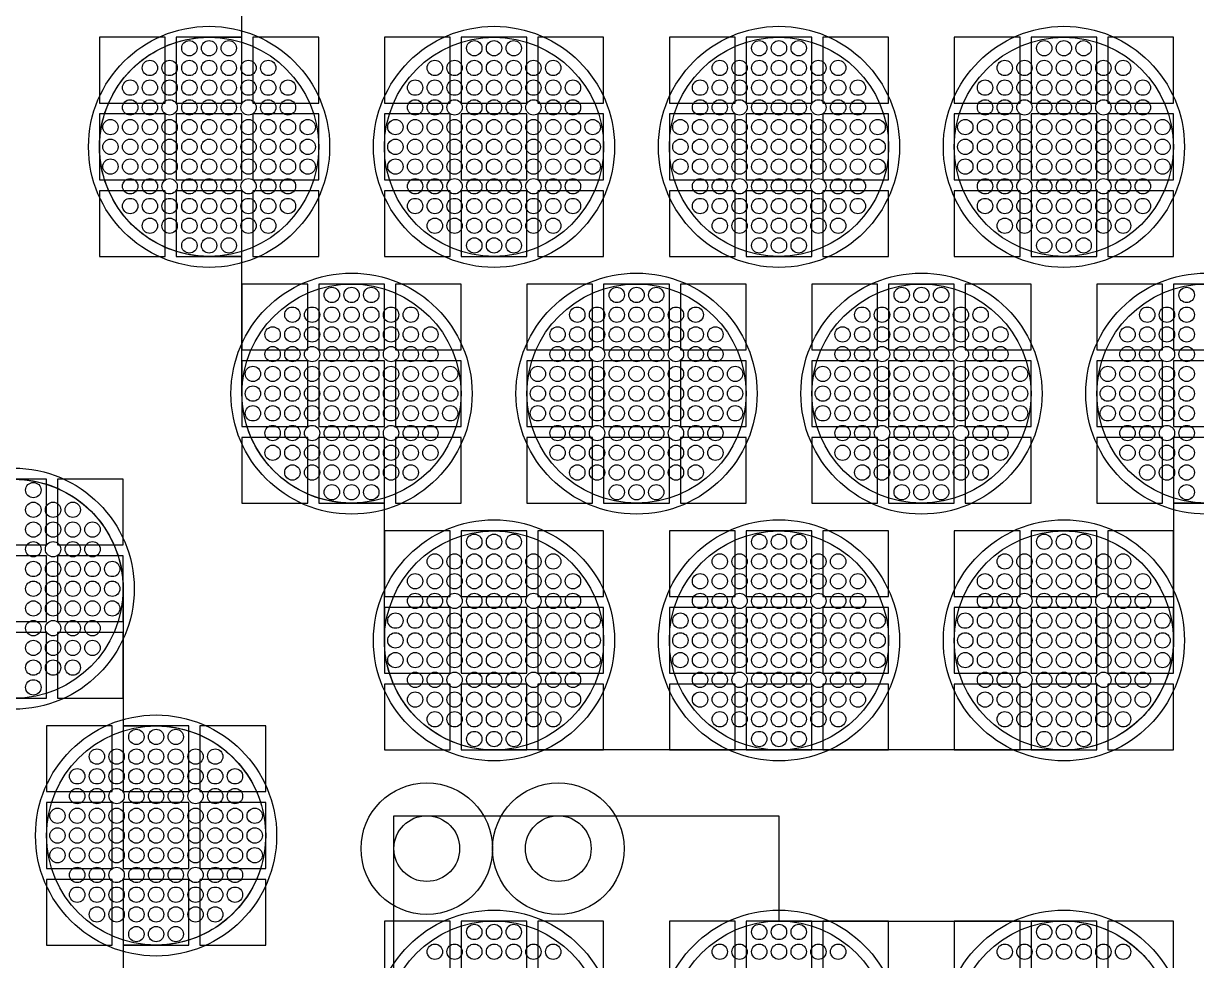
# Model space of a CAD drawing. Extents: x -49 to 54, y -38 to 38.
# Drawn here: x -38.82 to -33.47, y 1 to 5.28 of the extents above; entities that cross this region are included whole.
import ezdxf

# ---------------------------------------------------------------- set-up
doc = ezdxf.new("R2010")
doc.units = 0
for name, color, linetype in [('ADHESIVE_VIA_OPENINGS', 30, 'CONTINUOUS'), ('BACK_LAYER', 5, 'CONTINUOUS'), ('COND_LAYER_LOWER_ELECTRODE', 6, 'CONTINUOUS'), ('CONDUCTIVE_LAYER_BACK_LAYER', 2, 'CONTINUOUS'), ('EMITTER', 3, 'CONTINUOUS'), ('LOWER_ELECTRODE', 1, 'CONTINUOUS'), ('SUBSTRATE_VIA', 4, 'CONTINUOUS')]:
    doc.layers.add(name, color=color, linetype=linetype)

msp = doc.modelspace()

# ---------------------------------------------------------------- linework, layer by layer
at = {"layer": 'ADHESIVE_VIA_OPENINGS'}
for centre in [(-36.979, 1.5111), (-36.379, 1.5111)]:
    msp.add_circle(centre, 0.3, dxfattribs=at)
at = {"layer": 'BACK_LAYER'}
for points in [[(-38.4721, 4.9128), (-38.1721, 4.9128), (-38.1721, 5.2128), (-38.4721, 5.2128)], [(-38.1221, 4.9128), (-37.8221, 4.9128), (-37.8221, 5.2128), (-38.1221, 5.2128)], [(-37.7721, 4.9128), (-37.4721, 4.9128), (-37.4721, 5.2128), (-37.7721, 5.2128)], [(-37.1721, 4.9128), (-36.8721, 4.9128), (-36.8721, 5.2128), (-37.1721, 5.2128)], [(-36.8221, 4.9128), (-36.5221, 4.9128), (-36.5221, 5.2128), (-36.8221, 5.2128)], [(-36.4721, 4.9128), (-36.1721, 4.9128), (-36.1721, 5.2128), (-36.4721, 5.2128)], [(-35.8721, 4.9128), (-35.5721, 4.9128), (-35.5721, 5.2128), (-35.8721, 5.2128)], [(-35.5221, 4.9128), (-35.2221, 4.9128), (-35.2221, 5.2128), (-35.5221, 5.2128)], [(-35.1721, 4.9128), (-34.8721, 4.9128), (-34.8721, 5.2128), (-35.1721, 5.2128)], [(-34.5721, 4.9128), (-34.2721, 4.9128), (-34.2721, 5.2128), (-34.5721, 5.2128)], [(-34.2221, 4.9128), (-33.9221, 4.9128), (-33.9221, 5.2128), (-34.2221, 5.2128)], [(-33.8721, 4.9128), (-33.5721, 4.9128), (-33.5721, 5.2128), (-33.8721, 5.2128)], [(-38.4721, 4.5628), (-38.1721, 4.5628), (-38.1721, 4.8628), (-38.4721, 4.8628)], [(-38.1221, 4.5628), (-37.8221, 4.5628), (-37.8221, 4.8628), (-38.1221, 4.8628)], [(-37.7721, 4.5628), (-37.4721, 4.5628), (-37.4721, 4.8628), (-37.7721, 4.8628)], [(-37.1721, 4.5628), (-36.8721, 4.5628), (-36.8721, 4.8628), (-37.1721, 4.8628)], [(-36.8221, 4.5628), (-36.5221, 4.5628), (-36.5221, 4.8628), (-36.8221, 4.8628)], [(-36.4721, 4.5628), (-36.1721, 4.5628), (-36.1721, 4.8628), (-36.4721, 4.8628)], [(-35.8721, 4.5628), (-35.5721, 4.5628), (-35.5721, 4.8628), (-35.8721, 4.8628)], [(-35.5221, 4.5628), (-35.2221, 4.5628), (-35.2221, 4.8628), (-35.5221, 4.8628)], [(-35.1721, 4.5628), (-34.8721, 4.5628), (-34.8721, 4.8628), (-35.1721, 4.8628)], [(-34.5721, 4.5628), (-34.2721, 4.5628), (-34.2721, 4.8628), (-34.5721, 4.8628)], [(-34.2221, 4.5628), (-33.9221, 4.5628), (-33.9221, 4.8628), (-34.2221, 4.8628)], [(-33.8721, 4.5628), (-33.5721, 4.5628), (-33.5721, 4.8628), (-33.8721, 4.8628)], [(-38.4721, 4.2128), (-38.1721, 4.2128), (-38.1721, 4.5128), (-38.4721, 4.5128)], [(-38.1221, 4.2128), (-37.8221, 4.2128), (-37.8221, 4.5128), (-38.1221, 4.5128)], [(-37.7721, 4.2128), (-37.4721, 4.2128), (-37.4721, 4.5128), (-37.7721, 4.5128)], [(-37.1721, 4.2128), (-36.8721, 4.2128), (-36.8721, 4.5128), (-37.1721, 4.5128)], [(-36.8221, 4.2128), (-36.5221, 4.2128), (-36.5221, 4.5128), (-36.8221, 4.5128)], [(-36.4721, 4.2128), (-36.1721, 4.2128), (-36.1721, 4.5128), (-36.4721, 4.5128)], [(-35.8721, 4.2128), (-35.5721, 4.2128), (-35.5721, 4.5128), (-35.8721, 4.5128)], [(-35.5221, 4.2128), (-35.2221, 4.2128), (-35.2221, 4.5128), (-35.5221, 4.5128)], [(-35.1721, 4.2128), (-34.8721, 4.2128), (-34.8721, 4.5128), (-35.1721, 4.5128)], [(-34.5721, 4.2128), (-34.2721, 4.2128), (-34.2721, 4.5128), (-34.5721, 4.5128)], [(-34.2221, 4.2128), (-33.9221, 4.2128), (-33.9221, 4.5128), (-34.2221, 4.5128)], [(-33.8721, 4.2128), (-33.5721, 4.2128), (-33.5721, 4.5128), (-33.8721, 4.5128)], [(-37.8221, 3.787), (-37.5221, 3.787), (-37.5221, 4.087), (-37.8221, 4.087)], [(-37.4721, 3.787), (-37.1721, 3.787), (-37.1721, 4.087), (-37.4721, 4.087)], [(-37.1221, 3.787), (-36.8221, 3.787), (-36.8221, 4.087), (-37.1221, 4.087)], [(-36.5221, 3.787), (-36.2221, 3.787), (-36.2221, 4.087), (-36.5221, 4.087)], [(-36.1721, 3.787), (-35.8721, 3.787), (-35.8721, 4.087), (-36.1721, 4.087)], [(-35.8221, 3.787), (-35.5221, 3.787), (-35.5221, 4.087), (-35.8221, 4.087)], [(-35.2221, 3.787), (-34.9221, 3.787), (-34.9221, 4.087), (-35.2221, 4.087)], [(-34.8721, 3.787), (-34.5721, 3.787), (-34.5721, 4.087), (-34.8721, 4.087)], [(-34.5221, 3.787), (-34.2221, 3.787), (-34.2221, 4.087), (-34.5221, 4.087)], [(-33.9221, 3.787), (-33.6221, 3.787), (-33.6221, 4.087), (-33.9221, 4.087)], [(-33.5721, 3.787), (-33.2721, 3.787), (-33.2721, 4.087), (-33.5721, 4.087)], [(-37.8221, 3.437), (-37.5221, 3.437), (-37.5221, 3.737), (-37.8221, 3.737)], [(-37.4721, 3.437), (-37.1721, 3.437), (-37.1721, 3.737), (-37.4721, 3.737)], [(-37.1221, 3.437), (-36.8221, 3.437), (-36.8221, 3.737), (-37.1221, 3.737)], [(-36.5221, 3.437), (-36.2221, 3.437), (-36.2221, 3.737), (-36.5221, 3.737)], [(-36.1721, 3.437), (-35.8721, 3.437), (-35.8721, 3.737), (-36.1721, 3.737)], [(-35.8221, 3.437), (-35.5221, 3.437), (-35.5221, 3.737), (-35.8221, 3.737)], [(-35.2221, 3.437), (-34.9221, 3.437), (-34.9221, 3.737), (-35.2221, 3.737)], [(-34.8721, 3.437), (-34.5721, 3.437), (-34.5721, 3.737), (-34.8721, 3.737)], [(-34.5221, 3.437), (-34.2221, 3.437), (-34.2221, 3.737), (-34.5221, 3.737)], [(-33.9221, 3.437), (-33.6221, 3.437), (-33.6221, 3.737), (-33.9221, 3.737)], [(-33.5721, 3.437), (-33.2721, 3.437), (-33.2721, 3.737), (-33.5721, 3.737)], [(-37.8221, 3.087), (-37.5221, 3.087), (-37.5221, 3.387), (-37.8221, 3.387)], [(-37.4721, 3.087), (-37.1721, 3.087), (-37.1721, 3.387), (-37.4721, 3.387)], [(-37.1221, 3.087), (-36.8221, 3.087), (-36.8221, 3.387), (-37.1221, 3.387)], [(-36.5221, 3.087), (-36.2221, 3.087), (-36.2221, 3.387), (-36.5221, 3.387)], [(-36.1721, 3.087), (-35.8721, 3.087), (-35.8721, 3.387), (-36.1721, 3.387)], [(-35.8221, 3.087), (-35.5221, 3.087), (-35.5221, 3.387), (-35.8221, 3.387)], [(-35.2221, 3.087), (-34.9221, 3.087), (-34.9221, 3.387), (-35.2221, 3.387)], [(-34.8721, 3.087), (-34.5721, 3.087), (-34.5721, 3.387), (-34.8721, 3.387)], [(-34.5221, 3.087), (-34.2221, 3.087), (-34.2221, 3.387), (-34.5221, 3.387)], [(-33.9221, 3.087), (-33.6221, 3.087), (-33.6221, 3.387), (-33.9221, 3.387)], [(-33.5721, 3.087), (-33.2721, 3.087), (-33.2721, 3.387), (-33.5721, 3.387)], [(-39.0139, 2.8968), (-38.7139, 2.8968), (-38.7139, 3.1968), (-39.0139, 3.1968)], [(-38.6639, 2.8968), (-38.3639, 2.8968), (-38.3639, 3.1968), (-38.6639, 3.1968)], [(-37.1721, 2.6611), (-36.8721, 2.6611), (-36.8721, 2.9611), (-37.1721, 2.9611)], [(-36.8221, 2.6611), (-36.5221, 2.6611), (-36.5221, 2.9611), (-36.8221, 2.9611)], [(-36.4721, 2.6611), (-36.1721, 2.6611), (-36.1721, 2.9611), (-36.4721, 2.9611)], [(-35.8721, 2.6611), (-35.5721, 2.6611), (-35.5721, 2.9611), (-35.8721, 2.9611)], [(-35.5221, 2.6611), (-35.2221, 2.6611), (-35.2221, 2.9611), (-35.5221, 2.9611)], [(-35.1721, 2.6611), (-34.8721, 2.6611), (-34.8721, 2.9611), (-35.1721, 2.9611)], [(-34.5721, 2.6611), (-34.2721, 2.6611), (-34.2721, 2.9611), (-34.5721, 2.9611)], [(-34.2221, 2.6611), (-33.9221, 2.6611), (-33.9221, 2.9611), (-34.2221, 2.9611)], [(-33.8721, 2.6611), (-33.5721, 2.6611), (-33.5721, 2.9611), (-33.8721, 2.9611)], [(-39.0139, 2.5468), (-38.7139, 2.5468), (-38.7139, 2.8468), (-39.0139, 2.8468)], [(-38.6639, 2.5468), (-38.3639, 2.5468), (-38.3639, 2.8468), (-38.6639, 2.8468)], [(-37.1721, 2.3111), (-36.8721, 2.3111), (-36.8721, 2.6111), (-37.1721, 2.6111)], [(-36.8221, 2.3111), (-36.5221, 2.3111), (-36.5221, 2.6111), (-36.8221, 2.6111)], [(-36.4721, 2.3111), (-36.1721, 2.3111), (-36.1721, 2.6111), (-36.4721, 2.6111)], [(-35.8721, 2.3111), (-35.5721, 2.3111), (-35.5721, 2.6111), (-35.8721, 2.6111)], [(-35.5221, 2.3111), (-35.2221, 2.3111), (-35.2221, 2.6111), (-35.5221, 2.6111)], [(-35.1721, 2.3111), (-34.8721, 2.3111), (-34.8721, 2.6111), (-35.1721, 2.6111)], [(-34.5721, 2.3111), (-34.2721, 2.3111), (-34.2721, 2.6111), (-34.5721, 2.6111)], [(-34.2221, 2.3111), (-33.9221, 2.3111), (-33.9221, 2.6111), (-34.2221, 2.6111)], [(-33.8721, 2.3111), (-33.5721, 2.3111), (-33.5721, 2.6111), (-33.8721, 2.6111)], [(-39.0139, 2.1968), (-38.7139, 2.1968), (-38.7139, 2.4968), (-39.0139, 2.4968)], [(-38.6639, 2.1968), (-38.3639, 2.1968), (-38.3639, 2.4968), (-38.6639, 2.4968)], [(-37.1721, 1.9611), (-36.8721, 1.9611), (-36.8721, 2.2611), (-37.1721, 2.2611)], [(-36.8221, 1.9611), (-36.5221, 1.9611), (-36.5221, 2.2611), (-36.8221, 2.2611)], [(-36.4721, 1.9611), (-36.1721, 1.9611), (-36.1721, 2.2611), (-36.4721, 2.2611)], [(-35.8721, 1.9611), (-35.5721, 1.9611), (-35.5721, 2.2611), (-35.8721, 2.2611)], [(-35.5221, 1.9611), (-35.2221, 1.9611), (-35.2221, 2.2611), (-35.5221, 2.2611)], [(-35.1721, 1.9611), (-34.8721, 1.9611), (-34.8721, 2.2611), (-35.1721, 2.2611)], [(-34.5721, 1.9611), (-34.2721, 1.9611), (-34.2721, 2.2611), (-34.5721, 2.2611)], [(-34.2221, 1.9611), (-33.9221, 1.9611), (-33.9221, 2.2611), (-34.2221, 2.2611)], [(-33.8721, 1.9611), (-33.5721, 1.9611), (-33.5721, 2.2611), (-33.8721, 2.2611)], [(-38.7139, 1.7709), (-38.4139, 1.7709), (-38.4139, 2.0709), (-38.7139, 2.0709)], [(-38.3639, 1.7709), (-38.0639, 1.7709), (-38.0639, 2.0709), (-38.3639, 2.0709)], [(-38.0139, 1.7709), (-37.7139, 1.7709), (-37.7139, 2.0709), (-38.0139, 2.0709)], [(-38.7139, 1.4209), (-38.4139, 1.4209), (-38.4139, 1.7209), (-38.7139, 1.7209)], [(-38.3639, 1.4209), (-38.0639, 1.4209), (-38.0639, 1.7209), (-38.3639, 1.7209)], [(-38.0139, 1.4209), (-37.7139, 1.4209), (-37.7139, 1.7209), (-38.0139, 1.7209)], [(-38.7139, 1.0709), (-38.4139, 1.0709), (-38.4139, 1.3709), (-38.7139, 1.3709)], [(-38.3639, 1.0709), (-38.0639, 1.0709), (-38.0639, 1.3709), (-38.3639, 1.3709)], [(-38.0139, 1.0709), (-37.7139, 1.0709), (-37.7139, 1.3709), (-38.0139, 1.3709)], [(-37.1721, 0.8807), (-36.8721, 0.8807), (-36.8721, 1.1807), (-37.1721, 1.1807)], [(-36.8221, 0.8807), (-36.5221, 0.8807), (-36.5221, 1.1807), (-36.8221, 1.1807)], [(-36.4721, 0.8807), (-36.1721, 0.8807), (-36.1721, 1.1807), (-36.4721, 1.1807)], [(-35.8721, 0.8807), (-35.5721, 0.8807), (-35.5721, 1.1807), (-35.8721, 1.1807)], [(-35.5221, 0.8807), (-35.2221, 0.8807), (-35.2221, 1.1807), (-35.5221, 1.1807)], [(-35.1721, 0.8807), (-34.8721, 0.8807), (-34.8721, 1.1807), (-35.1721, 1.1807)], [(-34.5721, 0.8807), (-34.2721, 0.8807), (-34.2721, 1.1807), (-34.5721, 1.1807)], [(-34.2221, 0.8807), (-33.9221, 0.8807), (-33.9221, 1.1807), (-34.2221, 1.1807)], [(-33.8721, 0.8807), (-33.5721, 0.8807), (-33.5721, 1.1807), (-33.8721, 1.1807)]]:
    msp.add_lwpolyline(points, close=True, dxfattribs=at)
at = {"layer": 'COND_LAYER_LOWER_ELECTRODE'}
for centre in [(-37.9721, 4.7128), (-36.6721, 4.7128), (-35.3721, 4.7128), (-34.0721, 4.7128), (-37.3221, 3.587), (-36.0221, 3.587), (-34.7221, 3.587), (-33.4221, 3.587), (-38.8639, 2.6968), (-36.6721, 2.4611), (-35.3721, 2.4611), (-34.0721, 2.4611), (-38.2139, 1.5709), (-36.6721, 0.6807), (-35.3721, 0.6807), (-34.0721, 0.6807)]:
    msp.add_circle(centre, 0.55, dxfattribs=at)
at = {"layer": 'CONDUCTIVE_LAYER_BACK_LAYER'}
for points in [[(-33.4121, 3.0871), (-33.5721, 3.0871), (-33.5721, 2.4611), (-33.5725, 2.4412), (-33.5737, 2.4214), (-33.5756, 2.4016), (-33.5784, 2.3819), (-33.5819, 2.3624), (-33.5862, 2.3429), (-33.5913, 2.3237), (-33.5972, 2.3047), (-33.6038, 2.286), (-33.6111, 2.2675), (-33.6192, 2.2493), (-33.6279, 2.2315), (-33.6374, 2.214), (-33.6476, 2.1969), (-33.6584, 2.1802), (-33.6699, 2.164), (-33.6821, 2.1483), (-33.6948, 2.133), (-33.7081, 2.1183), (-33.7221, 2.1041), (-33.7365, 2.0904), (-33.7515, 2.0774), (-33.767, 2.0649), (-33.783, 2.0531), (-33.7995, 2.042), (-33.8164, 2.0315), (-33.8336, 2.0216), (-33.8513, 2.0125), (-33.8693, 2.0041), (-33.8876, 1.9964), (-33.9063, 1.9894), (-33.9252, 1.9832), (-33.9443, 1.9777), (-33.9636, 1.973), (-33.9831, 1.9691), (-34.0027, 1.966), (-34.0225, 1.9636), (-34.0423, 1.962), (-34.0621, 1.9612), (-36.682, 1.9612), (-36.7019, 1.962), (-36.7217, 1.9636), (-36.7414, 1.966), (-36.7611, 1.9691), (-36.7806, 1.973), (-36.7999, 1.9777), (-36.819, 1.9832), (-36.8379, 1.9894), (-36.8565, 1.9964), (-36.8748, 2.0041), (-36.8929, 2.0125), (-36.9105, 2.0216), (-36.9278, 2.0315), (-36.9447, 2.042), (-36.9611, 2.0531), (-36.9771, 2.0649), (-36.9926, 2.0774), (-37.0076, 2.0904), (-37.0221, 2.1041), (-37.036, 2.1183), (-37.0494, 2.133), (-37.0621, 2.1483), (-37.0742, 2.164), (-37.0857, 2.1802), (-37.0966, 2.1969), (-37.1067, 2.214), (-37.1162, 2.2315), (-37.125, 2.2493), (-37.1331, 2.2675), (-37.1404, 2.286), (-37.147, 2.3047), (-37.1528, 2.3237), (-37.1579, 2.3429), (-37.1622, 2.3624), (-37.1658, 2.3819), (-37.1685, 2.4016), (-37.1705, 2.4214), (-37.1717, 2.4412), (-37.1721, 2.4611), (-37.1721, 3.0871), (-37.332, 3.0871), (-37.3519, 3.0878), (-37.3717, 3.0894), (-37.3914, 3.0918), (-37.4111, 3.0949), (-37.4306, 3.0989), (-37.4499, 3.1036), (-37.469, 3.109), (-37.4879, 3.1152), (-37.5065, 3.1222), (-37.5248, 3.1299), (-37.5429, 3.1383), (-37.5605, 3.1475), (-37.5778, 3.1573), (-37.5947, 3.1678), (-37.6111, 3.179), (-37.6271, 3.1908), (-37.6426, 3.2032), (-37.6576, 3.2163), (-37.6721, 3.2299), (-37.686, 3.2441), (-37.6994, 3.2588), (-37.7121, 3.2741), (-37.7242, 3.2899), (-37.7357, 3.3061), (-37.7466, 3.3227), (-37.7567, 3.3398), (-37.7662, 3.3573), (-37.775, 3.3751), (-37.7831, 3.3933), (-37.7904, 3.4118), (-37.797, 3.4306), (-37.8028, 3.4496), (-37.8079, 3.4688), (-37.8122, 3.4882), (-37.8158, 3.5078), (-37.8185, 3.5274), (-37.8205, 3.5472), (-37.8217, 3.5671), (-37.8221, 3.587), (-37.8221, 4.2129), (-37.982, 4.2129), (-38.0019, 4.2137), (-38.0217, 4.2153), (-38.0414, 4.2176), (-38.0611, 4.2208), (-38.0806, 4.2247), (-38.0999, 4.2294), (-38.119, 4.2349), (-38.1379, 4.2411), (-38.1565, 4.248), (-38.1748, 4.2557), (-38.1929, 4.2642), (-38.2105, 4.2733), (-38.2278, 4.2831), (-38.2447, 4.2936), (-38.2611, 4.3048), (-38.2771, 4.3166), (-38.2926, 4.3291), (-38.3076, 4.3421), (-38.3221, 4.3557), (-38.336, 4.3699), (-38.3494, 4.3847), (-38.3621, 4.3999), (-38.3742, 4.4157), (-38.3857, 4.4319), (-38.3966, 4.4486), (-38.4067, 4.4657), (-38.4162, 4.4831), (-38.425, 4.501), (-38.4331, 4.5192), (-38.4404, 4.5376), (-38.447, 4.5564), (-38.4528, 4.5754), (-38.4579, 4.5946), (-38.4622, 4.614), (-38.4658, 4.6336), (-38.4685, 4.6533), (-38.4705, 4.6731), (-38.4717, 4.6929), (-38.4721, 4.7128), (-38.4717, 4.7327), (-38.4705, 4.7525), (-38.4685, 4.7723), (-38.4658, 4.792), (-38.4622, 4.8116), (-38.4579, 4.831), (-38.4528, 4.8502), (-38.447, 4.8692), (-38.4404, 4.8879), (-38.4331, 4.9064), (-38.425, 4.9246), (-38.4162, 4.9424), (-38.4067, 4.9599), (-38.3966, 4.977), (-38.3857, 4.9937), (-38.3742, 5.0099), (-38.3621, 5.0256), (-38.3494, 5.0409), (-38.336, 5.0556), (-38.3221, 5.0698), (-38.3076, 5.0835), (-38.2926, 5.0965), (-38.2771, 5.109), (-38.2611, 5.1208), (-38.2447, 5.1319), (-38.2278, 5.1424), (-38.2105, 5.1523), (-38.1929, 5.1614), (-38.1748, 5.1698), (-38.1565, 5.1775), (-38.1379, 5.1845), (-38.119, 5.1907), (-38.0999, 5.1962), (-38.0806, 5.2009), (-38.0611, 5.2048), (-38.0414, 5.208), (-38.0217, 5.2103), (-38.0019, 5.2119), (-37.982, 5.2127), (-37.8221, 5.2127), (-37.8221, 5.8386)], [(-38.8341, 3.1959), (-38.8143, 3.1943), (-38.7946, 3.1919), (-38.7749, 3.1888), (-38.7554, 3.1849), (-38.7361, 3.1802), (-38.717, 3.1747), (-38.6981, 3.1685), (-38.6795, 3.1615), (-38.6612, 3.1538), (-38.6432, 3.1454), (-38.6255, 3.1362), (-38.6082, 3.1264), (-38.5913, 3.1159), (-38.5749, 3.1047), (-38.5589, 3.0929), (-38.5434, 3.0805), (-38.5284, 3.0674), (-38.5139, 3.0538), (-38.5, 3.0396), (-38.4867, 3.0249), (-38.4739, 3.0096), (-38.4618, 2.9939), (-38.4503, 2.9776), (-38.4394, 2.961), (-38.4293, 2.9439), (-38.4198, 2.9264), (-38.411, 2.9086), (-38.403, 2.8904), (-38.3956, 2.8719), (-38.389, 2.8532), (-38.3832, 2.8342), (-38.3781, 2.8149), (-38.3738, 2.7955), (-38.3703, 2.776), (-38.3675, 2.7563), (-38.3655, 2.7365), (-38.3643, 2.7166), (-38.3639, 2.6968), (-38.3639, 2.0708), (-38.204, 2.0708), (-38.1841, 2.07), (-38.1643, 2.0685), (-38.1446, 2.0661), (-38.1249, 2.0629), (-38.1054, 2.059), (-38.0861, 2.0543), (-38.067, 2.0489), (-38.0481, 2.0426), (-38.0295, 2.0357), (-38.0112, 2.028), (-37.9932, 2.0195), (-37.9755, 2.0104), (-37.9582, 2.0006), (-37.9413, 1.9901), (-37.9249, 1.9789), (-37.9089, 1.9671), (-37.8934, 1.9547), (-37.8784, 1.9416), (-37.8639, 1.928), (-37.85, 1.9138), (-37.8367, 1.899), (-37.8239, 1.8838), (-37.8118, 1.868), (-37.8003, 1.8518), (-37.7894, 1.8351), (-37.7793, 1.8181), (-37.7698, 1.8006), (-37.761, 1.7827), (-37.753, 1.7646), (-37.7456, 1.7461), (-37.739, 1.7273), (-37.7332, 1.7083), (-37.7281, 1.6891), (-37.7238, 1.6697), (-37.7203, 1.6501), (-37.7175, 1.6304), (-37.7155, 1.6107), (-37.7143, 1.5908), (-37.7139, 1.5709), (-37.7143, 1.5511), (-37.7155, 1.5312), (-37.7175, 1.5114), (-37.7203, 1.4917), (-37.7238, 1.4722), (-37.7281, 1.4528), (-37.7332, 1.4335), (-37.739, 1.4145), (-37.7456, 1.3958), (-37.753, 1.3773), (-37.761, 1.3591), (-37.7698, 1.3413), (-37.7793, 1.3238), (-37.7894, 1.3067), (-37.8003, 1.2901), (-37.8118, 1.2738), (-37.8239, 1.2581), (-37.8367, 1.2428), (-37.85, 1.2281), (-37.8639, 1.2139), (-37.8784, 1.2002), (-37.8934, 1.1872), (-37.9089, 1.1748), (-37.9249, 1.1629), (-37.9413, 1.1518), (-37.9582, 1.1413), (-37.9755, 1.1314), (-37.9932, 1.1223), (-38.0112, 1.1139), (-38.0295, 1.1062), (-38.0481, 1.0992), (-38.067, 1.093), (-38.0861, 1.0875), (-38.1054, 1.0828), (-38.1249, 1.0789), (-38.1446, 1.0758), (-38.1643, 1.0734), (-38.1841, 1.0718), (-38.204, 1.071), (-38.3639, 1.071), (-38.3639, 0.4451)], [(-37.129, 0.8835), (-37.129, 1.6611), (-35.3721, 1.6611), (-35.3721, 1.1806), (-34.0621, 1.1806), (-34.0423, 1.1798), (-34.0225, 1.1783), (-34.0027, 1.1759), (-33.9831, 1.1728), (-33.9636, 1.1688), (-33.9443, 1.1641), (-33.9252, 1.1587), (-33.9063, 1.1524), (-33.8876, 1.1455), (-33.8693, 1.1378), (-33.8513, 1.1294), (-33.8336, 1.1202), (-33.8164, 1.1104), (-33.7995, 1.0999), (-33.783, 1.0887), (-33.767, 1.0769), (-33.7515, 1.0645), (-33.7365, 1.0514), (-33.7221, 1.0378), (-33.7081, 1.0236), (-33.6948, 1.0088), (-33.6821, 0.9936)]]:
    msp.add_lwpolyline(points, dxfattribs=at)
at = {"layer": 'EMITTER'}
for centre in [(-37.9721, 4.7128), (-36.6721, 4.7128), (-35.3721, 4.7128), (-34.0721, 4.7128), (-37.3221, 3.587), (-36.0221, 3.587), (-34.7221, 3.587), (-33.4221, 3.587), (-38.8639, 2.6968), (-36.6721, 2.4611), (-35.3721, 2.4611), (-34.0721, 2.4611), (-38.2139, 1.5709), (-36.6721, 0.6807), (-35.3721, 0.6807), (-34.0721, 0.6807)]:
    msp.add_circle(centre, 0.5, dxfattribs=at)
at = {"layer": 'LOWER_ELECTRODE'}
for centre in [(-38.0621, 5.1628), (-37.9721, 5.1628), (-37.8821, 5.1628), (-36.7621, 5.1628), (-36.6721, 5.1628), (-36.5821, 5.1628), (-35.4621, 5.1628), (-35.3721, 5.1628), (-35.2821, 5.1628), (-34.1621, 5.1628), (-34.0721, 5.1628), (-33.9821, 5.1628), (-38.2421, 5.0728), (-38.1521, 5.0728), (-38.0621, 5.0728), (-37.9721, 5.0728), (-37.8821, 5.0728), (-37.7921, 5.0728), (-37.7021, 5.0728), (-36.9421, 5.0728), (-36.8521, 5.0728), (-36.7621, 5.0728), (-36.6721, 5.0728), (-36.5821, 5.0728), (-36.4921, 5.0728), (-36.4021, 5.0728), (-35.6421, 5.0728), (-35.5521, 5.0728), (-35.4621, 5.0728), (-35.3721, 5.0728), (-35.2821, 5.0728), (-35.1921, 5.0728), (-35.1021, 5.0728), (-34.3421, 5.0728), (-34.2521, 5.0728), (-34.1621, 5.0728), (-34.0721, 5.0728), (-33.9821, 5.0728), (-33.8921, 5.0728), (-33.8021, 5.0728), (-38.3321, 4.9828), (-38.2421, 4.9828), (-38.1521, 4.9828), (-38.0621, 4.9828), (-37.9721, 4.9828), (-37.8821, 4.9828), (-37.7921, 4.9828), (-37.7021, 4.9828), (-37.6121, 4.9828), (-37.0321, 4.9828), (-36.9421, 4.9828), (-36.8521, 4.9828), (-36.7621, 4.9828), (-36.6721, 4.9828), (-36.5821, 4.9828), (-36.4921, 4.9828), (-36.4021, 4.9828), (-36.3121, 4.9828), (-35.7321, 4.9828), (-35.6421, 4.9828), (-35.5521, 4.9828), (-35.4621, 4.9828), (-35.3721, 4.9828), (-35.2821, 4.9828), (-35.1921, 4.9828), (-35.1021, 4.9828), (-35.0121, 4.9828), (-34.4321, 4.9828), (-34.3421, 4.9828), (-34.2521, 4.9828), (-34.1621, 4.9828), (-34.0721, 4.9828), (-33.9821, 4.9828), (-33.8921, 4.9828), (-33.8021, 4.9828), (-33.7121, 4.9828), (-38.3321, 4.8928), (-38.2421, 4.8928), (-38.1521, 4.8928), (-38.0621, 4.8928), (-37.9721, 4.8928), (-37.8821, 4.8928), (-37.7921, 4.8928), (-37.7021, 4.8928), (-37.6121, 4.8928), (-37.0321, 4.8928), (-36.9421, 4.8928), (-36.8521, 4.8928), (-36.7621, 4.8928), (-36.6721, 4.8928), (-36.5821, 4.8928), (-36.4921, 4.8928), (-36.4021, 4.8928), (-36.3121, 4.8928), (-35.7321, 4.8928), (-35.6421, 4.8928), (-35.5521, 4.8928), (-35.4621, 4.8928), (-35.3721, 4.8928), (-35.2821, 4.8928), (-35.1921, 4.8928), (-35.1021, 4.8928), (-35.0121, 4.8928), (-34.4321, 4.8928), (-34.3421, 4.8928), (-34.2521, 4.8928), (-34.1621, 4.8928), (-34.0721, 4.8928), (-33.9821, 4.8928), (-33.8921, 4.8928), (-33.8021, 4.8928), (-33.7121, 4.8928), (-38.4221, 4.8028), (-38.3321, 4.8028), (-38.2421, 4.8028), (-38.1521, 4.8028), (-38.0621, 4.8028), (-37.9721, 4.8028), (-37.8821, 4.8028), (-37.7921, 4.8028), (-37.7021, 4.8028), (-37.6121, 4.8028), (-37.5221, 4.8028), (-37.1221, 4.8028), (-37.0321, 4.8028), (-36.9421, 4.8028), (-36.8521, 4.8028), (-36.7621, 4.8028), (-36.6721, 4.8028), (-36.5821, 4.8028), (-36.4921, 4.8028), (-36.4021, 4.8028), (-36.3121, 4.8028), (-36.2221, 4.8028), (-35.8221, 4.8028), (-35.7321, 4.8028), (-35.6421, 4.8028), (-35.5521, 4.8028), (-35.4621, 4.8028), (-35.3721, 4.8028), (-35.2821, 4.8028), (-35.1921, 4.8028), (-35.1021, 4.8028), (-35.0121, 4.8028), (-34.9221, 4.8028), (-34.5221, 4.8028), (-34.4321, 4.8028), (-34.3421, 4.8028), (-34.2521, 4.8028), (-34.1621, 4.8028), (-34.0721, 4.8028), (-33.9821, 4.8028), (-33.8921, 4.8028), (-33.8021, 4.8028), (-33.7121, 4.8028), (-33.6221, 4.8028), (-38.4221, 4.7128), (-38.3321, 4.7128), (-38.2421, 4.7128), (-38.1521, 4.7128), (-38.0621, 4.7128), (-37.9721, 4.7128), (-37.8821, 4.7128), (-37.7921, 4.7128), (-37.7021, 4.7128), (-37.6121, 4.7128), (-37.5221, 4.7128), (-37.1221, 4.7128), (-37.0321, 4.7128), (-36.9421, 4.7128), (-36.8521, 4.7128), (-36.7621, 4.7128), (-36.6721, 4.7128), (-36.5821, 4.7128), (-36.4921, 4.7128), (-36.4021, 4.7128), (-36.3121, 4.7128), (-36.2221, 4.7128), (-35.8221, 4.7128), (-35.7321, 4.7128), (-35.6421, 4.7128), (-35.5521, 4.7128), (-35.4621, 4.7128), (-35.3721, 4.7128), (-35.2821, 4.7128), (-35.1921, 4.7128), (-35.1021, 4.7128), (-35.0121, 4.7128), (-34.9221, 4.7128), (-34.5221, 4.7128), (-34.4321, 4.7128), (-34.3421, 4.7128), (-34.2521, 4.7128), (-34.1621, 4.7128), (-34.0721, 4.7128), (-33.9821, 4.7128), (-33.8921, 4.7128), (-33.8021, 4.7128), (-33.7121, 4.7128), (-33.6221, 4.7128), (-38.4221, 4.6228), (-38.3321, 4.6228), (-38.2421, 4.6228), (-38.1521, 4.6228), (-38.0621, 4.6228), (-37.9721, 4.6228), (-37.8821, 4.6228), (-37.7921, 4.6228), (-37.7021, 4.6228), (-37.6121, 4.6228), (-37.5221, 4.6228), (-37.1221, 4.6228), (-37.0321, 4.6228), (-36.9421, 4.6228), (-36.8521, 4.6228), (-36.7621, 4.6228), (-36.6721, 4.6228), (-36.5821, 4.6228), (-36.4921, 4.6228), (-36.4021, 4.6228), (-36.3121, 4.6228), (-36.2221, 4.6228), (-35.8221, 4.6228), (-35.7321, 4.6228), (-35.6421, 4.6228), (-35.5521, 4.6228), (-35.4621, 4.6228), (-35.3721, 4.6228), (-35.2821, 4.6228), (-35.1921, 4.6228), (-35.1021, 4.6228), (-35.0121, 4.6228), (-34.9221, 4.6228), (-34.5221, 4.6228), (-34.4321, 4.6228), (-34.3421, 4.6228), (-34.2521, 4.6228), (-34.1621, 4.6228), (-34.0721, 4.6228), (-33.9821, 4.6228), (-33.8921, 4.6228), (-33.8021, 4.6228), (-33.7121, 4.6228), (-33.6221, 4.6228), (-38.3321, 4.5328), (-38.2421, 4.5328), (-38.1521, 4.5328), (-38.0621, 4.5328), (-37.9721, 4.5328), (-37.8821, 4.5328), (-37.7921, 4.5328), (-37.7021, 4.5328), (-37.6121, 4.5328), (-37.0321, 4.5328), (-36.9421, 4.5328), (-36.8521, 4.5328), (-36.7621, 4.5328), (-36.6721, 4.5328), (-36.5821, 4.5328), (-36.4921, 4.5328), (-36.4021, 4.5328), (-36.3121, 4.5328), (-35.7321, 4.5328), (-35.6421, 4.5328), (-35.5521, 4.5328), (-35.4621, 4.5328), (-35.3721, 4.5328), (-35.2821, 4.5328), (-35.1921, 4.5328), (-35.1021, 4.5328), (-35.0121, 4.5328), (-34.4321, 4.5328), (-34.3421, 4.5328), (-34.2521, 4.5328), (-34.1621, 4.5328), (-34.0721, 4.5328), (-33.9821, 4.5328), (-33.8921, 4.5328), (-33.8021, 4.5328), (-33.7121, 4.5328), (-38.3321, 4.4428), (-38.2421, 4.4428), (-38.1521, 4.4428), (-38.0621, 4.4428), (-37.9721, 4.4428), (-37.8821, 4.4428), (-37.7921, 4.4428), (-37.7021, 4.4428), (-37.6121, 4.4428), (-37.0321, 4.4428), (-36.9421, 4.4428), (-36.8521, 4.4428), (-36.7621, 4.4428), (-36.6721, 4.4428), (-36.5821, 4.4428), (-36.4921, 4.4428), (-36.4021, 4.4428), (-36.3121, 4.4428), (-35.7321, 4.4428), (-35.6421, 4.4428), (-35.5521, 4.4428), (-35.4621, 4.4428), (-35.3721, 4.4428), (-35.2821, 4.4428), (-35.1921, 4.4428), (-35.1021, 4.4428), (-35.0121, 4.4428), (-34.4321, 4.4428), (-34.3421, 4.4428), (-34.2521, 4.4428), (-34.1621, 4.4428), (-34.0721, 4.4428), (-33.9821, 4.4428), (-33.8921, 4.4428), (-33.8021, 4.4428), (-33.7121, 4.4428), (-38.2421, 4.3528), (-38.1521, 4.3528), (-38.0621, 4.3528), (-37.9721, 4.3528), (-37.8821, 4.3528), (-37.7921, 4.3528), (-37.7021, 4.3528), (-36.9421, 4.3528), (-36.8521, 4.3528), (-36.7621, 4.3528), (-36.6721, 4.3528), (-36.5821, 4.3528), (-36.4921, 4.3528), (-36.4021, 4.3528), (-35.6421, 4.3528), (-35.5521, 4.3528), (-35.4621, 4.3528), (-35.3721, 4.3528), (-35.2821, 4.3528), (-35.1921, 4.3528), (-35.1021, 4.3528), (-34.3421, 4.3528), (-34.2521, 4.3528), (-34.1621, 4.3528), (-34.0721, 4.3528), (-33.9821, 4.3528), (-33.8921, 4.3528), (-33.8021, 4.3528), (-38.0621, 4.2628), (-37.9721, 4.2628), (-37.8821, 4.2628), (-36.7621, 4.2628), (-36.6721, 4.2628), (-36.5821, 4.2628), (-35.4621, 4.2628), (-35.3721, 4.2628), (-35.2821, 4.2628), (-34.1621, 4.2628), (-34.0721, 4.2628), (-33.9821, 4.2628), (-37.4121, 4.037), (-37.3221, 4.037), (-37.2321, 4.037), (-36.1121, 4.037), (-36.0221, 4.037), (-35.9321, 4.037), (-34.8121, 4.037), (-34.7221, 4.037), (-34.6321, 4.037), (-33.5121, 4.037), (-37.5921, 3.947), (-37.5021, 3.947), (-37.4121, 3.947), (-37.3221, 3.947), (-37.2321, 3.947), (-37.1421, 3.947), (-37.0521, 3.947), (-36.2921, 3.947), (-36.2021, 3.947), (-36.1121, 3.947), (-36.0221, 3.947), (-35.9321, 3.947), (-35.8421, 3.947), (-35.7521, 3.947), (-34.9921, 3.947), (-34.9021, 3.947), (-34.8121, 3.947), (-34.7221, 3.947), (-34.6321, 3.947), (-34.5421, 3.947), (-34.4521, 3.947), (-33.6921, 3.947), (-33.6021, 3.947), (-33.5121, 3.947), (-37.6821, 3.857), (-37.5921, 3.857), (-37.5021, 3.857), (-37.4121, 3.857), (-37.3221, 3.857), (-37.2321, 3.857), (-37.1421, 3.857), (-37.0521, 3.857), (-36.9621, 3.857), (-36.3821, 3.857), (-36.2921, 3.857), (-36.2021, 3.857), (-36.1121, 3.857), (-36.0221, 3.857), (-35.9321, 3.857), (-35.8421, 3.857), (-35.7521, 3.857), (-35.6621, 3.857), (-35.0821, 3.857), (-34.9921, 3.857), (-34.9021, 3.857), (-34.8121, 3.857), (-34.7221, 3.857), (-34.6321, 3.857), (-34.5421, 3.857), (-34.4521, 3.857), (-34.3621, 3.857), (-33.7821, 3.857), (-33.6921, 3.857), (-33.6021, 3.857), (-33.5121, 3.857), (-37.6821, 3.767), (-37.5921, 3.767), (-37.5021, 3.767), (-37.4121, 3.767), (-37.3221, 3.767), (-37.2321, 3.767), (-37.1421, 3.767), (-37.0521, 3.767), (-36.9621, 3.767), (-36.3821, 3.767), (-36.2921, 3.767), (-36.2021, 3.767), (-36.1121, 3.767), (-36.0221, 3.767), (-35.9321, 3.767), (-35.8421, 3.767), (-35.7521, 3.767), (-35.6621, 3.767), (-35.0821, 3.767), (-34.9921, 3.767), (-34.9021, 3.767), (-34.8121, 3.767), (-34.7221, 3.767), (-34.6321, 3.767), (-34.5421, 3.767), (-34.4521, 3.767), (-34.3621, 3.767), (-33.7821, 3.767), (-33.6921, 3.767), (-33.6021, 3.767), (-33.5121, 3.767), (-37.7721, 3.677), (-37.6821, 3.677), (-37.5921, 3.677), (-37.5021, 3.677), (-37.4121, 3.677), (-37.3221, 3.677), (-37.2321, 3.677), (-37.1421, 3.677), (-37.0521, 3.677), (-36.9621, 3.677), (-36.8721, 3.677), (-36.4721, 3.677), (-36.3821, 3.677), (-36.2921, 3.677), (-36.2021, 3.677), (-36.1121, 3.677), (-36.0221, 3.677), (-35.9321, 3.677), (-35.8421, 3.677), (-35.7521, 3.677), (-35.6621, 3.677), (-35.5721, 3.677), (-35.1721, 3.677), (-35.0821, 3.677), (-34.9921, 3.677), (-34.9021, 3.677), (-34.8121, 3.677), (-34.7221, 3.677), (-34.6321, 3.677), (-34.5421, 3.677), (-34.4521, 3.677), (-34.3621, 3.677), (-34.2721, 3.677), (-33.8721, 3.677), (-33.7821, 3.677), (-33.6921, 3.677), (-33.6021, 3.677), (-33.5121, 3.677), (-37.7721, 3.587), (-37.6821, 3.587), (-37.5921, 3.587), (-37.5021, 3.587), (-37.4121, 3.587), (-37.3221, 3.587), (-37.2321, 3.587), (-37.1421, 3.587), (-37.0521, 3.587), (-36.9621, 3.587), (-36.8721, 3.587), (-36.4721, 3.587), (-36.3821, 3.587), (-36.2921, 3.587), (-36.2021, 3.587), (-36.1121, 3.587), (-36.0221, 3.587), (-35.9321, 3.587), (-35.8421, 3.587), (-35.7521, 3.587), (-35.6621, 3.587), (-35.5721, 3.587), (-35.1721, 3.587), (-35.0821, 3.587), (-34.9921, 3.587), (-34.9021, 3.587), (-34.8121, 3.587), (-34.7221, 3.587), (-34.6321, 3.587), (-34.5421, 3.587), (-34.4521, 3.587), (-34.3621, 3.587), (-34.2721, 3.587), (-33.8721, 3.587), (-33.7821, 3.587), (-33.6921, 3.587), (-33.6021, 3.587), (-33.5121, 3.587), (-37.7721, 3.497), (-37.6821, 3.497), (-37.5921, 3.497), (-37.5021, 3.497), (-37.4121, 3.497), (-37.3221, 3.497), (-37.2321, 3.497), (-37.1421, 3.497), (-37.0521, 3.497), (-36.9621, 3.497), (-36.8721, 3.497), (-36.4721, 3.497), (-36.3821, 3.497), (-36.2921, 3.497), (-36.2021, 3.497), (-36.1121, 3.497), (-36.0221, 3.497), (-35.9321, 3.497), (-35.8421, 3.497), (-35.7521, 3.497), (-35.6621, 3.497), (-35.5721, 3.497), (-35.1721, 3.497), (-35.0821, 3.497), (-34.9921, 3.497), (-34.9021, 3.497), (-34.8121, 3.497), (-34.7221, 3.497), (-34.6321, 3.497), (-34.5421, 3.497), (-34.4521, 3.497), (-34.3621, 3.497), (-34.2721, 3.497), (-33.8721, 3.497), (-33.7821, 3.497), (-33.6921, 3.497), (-33.6021, 3.497), (-33.5121, 3.497), (-37.6821, 3.407), (-37.5921, 3.407), (-37.5021, 3.407), (-37.4121, 3.407), (-37.3221, 3.407), (-37.2321, 3.407), (-37.1421, 3.407), (-37.0521, 3.407), (-36.9621, 3.407), (-36.3821, 3.407), (-36.2921, 3.407), (-36.2021, 3.407), (-36.1121, 3.407), (-36.0221, 3.407), (-35.9321, 3.407), (-35.8421, 3.407), (-35.7521, 3.407), (-35.6621, 3.407), (-35.0821, 3.407), (-34.9921, 3.407), (-34.9021, 3.407), (-34.8121, 3.407), (-34.7221, 3.407), (-34.6321, 3.407), (-34.5421, 3.407), (-34.4521, 3.407), (-34.3621, 3.407), (-33.7821, 3.407), (-33.6921, 3.407), (-33.6021, 3.407), (-33.5121, 3.407), (-37.6821, 3.317), (-37.5921, 3.317), (-37.5021, 3.317), (-37.4121, 3.317), (-37.3221, 3.317), (-37.2321, 3.317), (-37.1421, 3.317), (-37.0521, 3.317), (-36.9621, 3.317), (-36.3821, 3.317), (-36.2921, 3.317), (-36.2021, 3.317), (-36.1121, 3.317), (-36.0221, 3.317), (-35.9321, 3.317), (-35.8421, 3.317), (-35.7521, 3.317), (-35.6621, 3.317), (-35.0821, 3.317), (-34.9921, 3.317), (-34.9021, 3.317), (-34.8121, 3.317), (-34.7221, 3.317), (-34.6321, 3.317), (-34.5421, 3.317), (-34.4521, 3.317), (-34.3621, 3.317), (-33.7821, 3.317), (-33.6921, 3.317), (-33.6021, 3.317), (-33.5121, 3.317), (-37.5921, 3.227), (-37.5021, 3.227), (-37.4121, 3.227), (-37.3221, 3.227), (-37.2321, 3.227), (-37.1421, 3.227), (-37.0521, 3.227), (-36.2921, 3.227), (-36.2021, 3.227), (-36.1121, 3.227), (-36.0221, 3.227), (-35.9321, 3.227), (-35.8421, 3.227), (-35.7521, 3.227), (-34.9921, 3.227), (-34.9021, 3.227), (-34.8121, 3.227), (-34.7221, 3.227), (-34.6321, 3.227), (-34.5421, 3.227), (-34.4521, 3.227), (-33.6921, 3.227), (-33.6021, 3.227), (-33.5121, 3.227), (-38.7739, 3.1468), (-37.4121, 3.137), (-37.3221, 3.137), (-37.2321, 3.137), (-36.1121, 3.137), (-36.0221, 3.137), (-35.9321, 3.137), (-34.8121, 3.137), (-34.7221, 3.137), (-34.6321, 3.137), (-33.5121, 3.137), (-38.7739, 3.0568), (-38.6839, 3.0568), (-38.5939, 3.0568), (-38.7739, 2.9668), (-38.6839, 2.9668), (-38.5939, 2.9668), (-38.5039, 2.9668), (-36.7621, 2.9111), (-36.6721, 2.9111), (-36.5821, 2.9111), (-35.4621, 2.9111), (-35.3721, 2.9111), (-35.2821, 2.9111), (-34.1621, 2.9111), (-34.0721, 2.9111), (-33.9821, 2.9111), (-38.7739, 2.8768), (-38.6839, 2.8768), (-38.5939, 2.8768), (-38.5039, 2.8768), (-36.9421, 2.8211), (-36.8521, 2.8211), (-36.7621, 2.8211), (-36.6721, 2.8211), (-36.5821, 2.8211), (-36.4921, 2.8211), (-36.4021, 2.8211), (-35.6421, 2.8211), (-35.5521, 2.8211), (-35.4621, 2.8211), (-35.3721, 2.8211), (-35.2821, 2.8211), (-35.1921, 2.8211), (-35.1021, 2.8211), (-34.3421, 2.8211), (-34.2521, 2.8211), (-34.1621, 2.8211), (-34.0721, 2.8211), (-33.9821, 2.8211), (-33.8921, 2.8211), (-33.8021, 2.8211), (-38.7739, 2.7868), (-38.6839, 2.7868), (-38.5939, 2.7868), (-38.5039, 2.7868), (-38.4139, 2.7868), (-38.7739, 2.6968), (-38.6839, 2.6968), (-38.5939, 2.6968), (-38.5039, 2.6968), (-38.4139, 2.6968), (-37.0321, 2.7311), (-36.9421, 2.7311), (-36.8521, 2.7311), (-36.7621, 2.7311), (-36.6721, 2.7311), (-36.5821, 2.7311), (-36.4921, 2.7311), (-36.4021, 2.7311), (-36.3121, 2.7311), (-35.7321, 2.7311), (-35.6421, 2.7311), (-35.5521, 2.7311), (-35.4621, 2.7311), (-35.3721, 2.7311), (-35.2821, 2.7311), (-35.1921, 2.7311), (-35.1021, 2.7311), (-35.0121, 2.7311), (-34.4321, 2.7311), (-34.3421, 2.7311), (-34.2521, 2.7311), (-34.1621, 2.7311), (-34.0721, 2.7311), (-33.9821, 2.7311), (-33.8921, 2.7311), (-33.8021, 2.7311), (-33.7121, 2.7311), (-37.0321, 2.6411), (-36.9421, 2.6411), (-36.8521, 2.6411), (-36.7621, 2.6411), (-36.6721, 2.6411), (-36.5821, 2.6411), (-36.4921, 2.6411), (-36.4021, 2.6411), (-36.3121, 2.6411), (-35.7321, 2.6411), (-35.6421, 2.6411), (-35.5521, 2.6411), (-35.4621, 2.6411), (-35.3721, 2.6411), (-35.2821, 2.6411), (-35.1921, 2.6411), (-35.1021, 2.6411), (-35.0121, 2.6411), (-34.4321, 2.6411), (-34.3421, 2.6411), (-34.2521, 2.6411), (-34.1621, 2.6411), (-34.0721, 2.6411), (-33.9821, 2.6411), (-33.8921, 2.6411), (-33.8021, 2.6411), (-33.7121, 2.6411), (-38.7739, 2.6068), (-38.6839, 2.6068), (-38.5939, 2.6068), (-38.5039, 2.6068), (-38.4139, 2.6068), (-37.1221, 2.5511), (-37.0321, 2.5511), (-36.9421, 2.5511), (-36.8521, 2.5511), (-36.7621, 2.5511), (-36.6721, 2.5511), (-36.5821, 2.5511), (-36.4921, 2.5511), (-36.4021, 2.5511), (-36.3121, 2.5511), (-36.2221, 2.5511), (-35.8221, 2.5511), (-35.7321, 2.5511), (-35.6421, 2.5511), (-35.5521, 2.5511), (-35.4621, 2.5511), (-35.3721, 2.5511), (-35.2821, 2.5511), (-35.1921, 2.5511), (-35.1021, 2.5511), (-35.0121, 2.5511), (-34.9221, 2.5511), (-34.5221, 2.5511), (-34.4321, 2.5511), (-34.3421, 2.5511), (-34.2521, 2.5511), (-34.1621, 2.5511), (-34.0721, 2.5511), (-33.9821, 2.5511), (-33.8921, 2.5511), (-33.8021, 2.5511), (-33.7121, 2.5511), (-33.6221, 2.5511), (-38.7739, 2.5168), (-38.6839, 2.5168), (-38.5939, 2.5168), (-38.5039, 2.5168), (-37.1221, 2.4611), (-37.0321, 2.4611), (-36.9421, 2.4611), (-36.8521, 2.4611), (-36.7621, 2.4611), (-36.6721, 2.4611), (-36.5821, 2.4611), (-36.4921, 2.4611), (-36.4021, 2.4611), (-36.3121, 2.4611), (-36.2221, 2.4611), (-35.8221, 2.4611), (-35.7321, 2.4611), (-35.6421, 2.4611), (-35.5521, 2.4611), (-35.4621, 2.4611), (-35.3721, 2.4611), (-35.2821, 2.4611), (-35.1921, 2.4611), (-35.1021, 2.4611), (-35.0121, 2.4611), (-34.9221, 2.4611), (-34.5221, 2.4611), (-34.4321, 2.4611), (-34.3421, 2.4611), (-34.2521, 2.4611), (-34.1621, 2.4611), (-34.0721, 2.4611), (-33.9821, 2.4611), (-33.8921, 2.4611), (-33.8021, 2.4611), (-33.7121, 2.4611), (-33.6221, 2.4611), (-38.7739, 2.4268), (-38.6839, 2.4268), (-38.5939, 2.4268), (-38.5039, 2.4268), (-38.7739, 2.3368), (-38.6839, 2.3368), (-38.5939, 2.3368), (-37.1221, 2.3711), (-37.0321, 2.3711), (-36.9421, 2.3711), (-36.8521, 2.3711), (-36.7621, 2.3711), (-36.6721, 2.3711), (-36.5821, 2.3711), (-36.4921, 2.3711), (-36.4021, 2.3711), (-36.3121, 2.3711), (-36.2221, 2.3711), (-35.8221, 2.3711), (-35.7321, 2.3711), (-35.6421, 2.3711), (-35.5521, 2.3711), (-35.4621, 2.3711), (-35.3721, 2.3711), (-35.2821, 2.3711), (-35.1921, 2.3711), (-35.1021, 2.3711), (-35.0121, 2.3711), (-34.9221, 2.3711), (-34.5221, 2.3711), (-34.4321, 2.3711), (-34.3421, 2.3711), (-34.2521, 2.3711), (-34.1621, 2.3711), (-34.0721, 2.3711), (-33.9821, 2.3711), (-33.8921, 2.3711), (-33.8021, 2.3711), (-33.7121, 2.3711), (-33.6221, 2.3711), (-37.0321, 2.2811), (-36.9421, 2.2811), (-36.8521, 2.2811), (-36.7621, 2.2811), (-36.6721, 2.2811), (-36.5821, 2.2811), (-36.4921, 2.2811), (-36.4021, 2.2811), (-36.3121, 2.2811), (-35.7321, 2.2811), (-35.6421, 2.2811), (-35.5521, 2.2811), (-35.4621, 2.2811), (-35.3721, 2.2811), (-35.2821, 2.2811), (-35.1921, 2.2811), (-35.1021, 2.2811), (-35.0121, 2.2811), (-34.4321, 2.2811), (-34.3421, 2.2811), (-34.2521, 2.2811), (-34.1621, 2.2811), (-34.0721, 2.2811), (-33.9821, 2.2811), (-33.8921, 2.2811), (-33.8021, 2.2811), (-33.7121, 2.2811), (-38.7739, 2.2468), (-37.0321, 2.1911), (-36.9421, 2.1911), (-36.8521, 2.1911), (-36.7621, 2.1911), (-36.6721, 2.1911), (-36.5821, 2.1911), (-36.4921, 2.1911), (-36.4021, 2.1911), (-36.3121, 2.1911), (-35.7321, 2.1911), (-35.6421, 2.1911), (-35.5521, 2.1911), (-35.4621, 2.1911), (-35.3721, 2.1911), (-35.2821, 2.1911), (-35.1921, 2.1911), (-35.1021, 2.1911), (-35.0121, 2.1911), (-34.4321, 2.1911), (-34.3421, 2.1911), (-34.2521, 2.1911), (-34.1621, 2.1911), (-34.0721, 2.1911), (-33.9821, 2.1911), (-33.8921, 2.1911), (-33.8021, 2.1911), (-33.7121, 2.1911), (-36.9421, 2.1011), (-36.8521, 2.1011), (-36.7621, 2.1011), (-36.6721, 2.1011), (-36.5821, 2.1011), (-36.4921, 2.1011), (-36.4021, 2.1011), (-35.6421, 2.1011), (-35.5521, 2.1011), (-35.4621, 2.1011), (-35.3721, 2.1011), (-35.2821, 2.1011), (-35.1921, 2.1011), (-35.1021, 2.1011), (-34.3421, 2.1011), (-34.2521, 2.1011), (-34.1621, 2.1011), (-34.0721, 2.1011), (-33.9821, 2.1011), (-33.8921, 2.1011), (-33.8021, 2.1011), (-38.3039, 2.0209), (-38.2139, 2.0209), (-38.1239, 2.0209), (-36.7621, 2.0111), (-36.6721, 2.0111), (-36.5821, 2.0111), (-35.4621, 2.0111), (-35.3721, 2.0111), (-35.2821, 2.0111), (-34.1621, 2.0111), (-34.0721, 2.0111), (-33.9821, 2.0111), (-38.4839, 1.9309), (-38.3939, 1.9309), (-38.3039, 1.9309), (-38.2139, 1.9309), (-38.1239, 1.9309), (-38.0339, 1.9309), (-37.9439, 1.9309), (-38.5739, 1.8409), (-38.4839, 1.8409), (-38.3939, 1.8409), (-38.3039, 1.8409), (-38.2139, 1.8409), (-38.1239, 1.8409), (-38.0339, 1.8409), (-37.9439, 1.8409), (-37.8539, 1.8409), (-38.5739, 1.7509), (-38.4839, 1.7509), (-38.3939, 1.7509), (-38.3039, 1.7509), (-38.2139, 1.7509), (-38.1239, 1.7509), (-38.0339, 1.7509), (-37.9439, 1.7509), (-37.8539, 1.7509), (-38.6639, 1.6609), (-38.5739, 1.6609), (-38.4839, 1.6609), (-38.3939, 1.6609), (-38.3039, 1.6609), (-38.2139, 1.6609), (-38.1239, 1.6609), (-38.0339, 1.6609), (-37.9439, 1.6609), (-37.8539, 1.6609), (-37.7639, 1.6609), (-38.6639, 1.5709), (-38.5739, 1.5709), (-38.4839, 1.5709), (-38.3939, 1.5709), (-38.3039, 1.5709), (-38.2139, 1.5709), (-38.1239, 1.5709), (-38.0339, 1.5709), (-37.9439, 1.5709), (-37.8539, 1.5709), (-37.7639, 1.5709), (-38.6639, 1.4809), (-38.5739, 1.4809), (-38.4839, 1.4809), (-38.3939, 1.4809), (-38.3039, 1.4809), (-38.2139, 1.4809), (-38.1239, 1.4809), (-38.0339, 1.4809), (-37.9439, 1.4809), (-37.8539, 1.4809), (-37.7639, 1.4809), (-38.5739, 1.3909), (-38.4839, 1.3909), (-38.3939, 1.3909), (-38.3039, 1.3909), (-38.2139, 1.3909), (-38.1239, 1.3909), (-38.0339, 1.3909), (-37.9439, 1.3909), (-37.8539, 1.3909), (-38.5739, 1.3009), (-38.4839, 1.3009), (-38.3939, 1.3009), (-38.3039, 1.3009), (-38.2139, 1.3009), (-38.1239, 1.3009), (-38.0339, 1.3009), (-37.9439, 1.3009), (-37.8539, 1.3009), (-38.4839, 1.2109), (-38.3939, 1.2109), (-38.3039, 1.2109), (-38.2139, 1.2109), (-38.1239, 1.2109), (-38.0339, 1.2109), (-37.9439, 1.2109), (-38.3039, 1.1209), (-38.2139, 1.1209), (-38.1239, 1.1209), (-36.7621, 1.1307), (-36.6721, 1.1307), (-36.5821, 1.1307), (-35.4621, 1.1307), (-35.3721, 1.1307), (-35.2821, 1.1307), (-34.1621, 1.1307), (-34.0721, 1.1307), (-33.9821, 1.1307), (-36.9421, 1.0407), (-36.8521, 1.0407), (-36.7621, 1.0407), (-36.6721, 1.0407), (-36.5821, 1.0407), (-36.4921, 1.0407), (-36.4021, 1.0407), (-35.6421, 1.0407), (-35.5521, 1.0407), (-35.4621, 1.0407), (-35.3721, 1.0407), (-35.2821, 1.0407), (-35.1921, 1.0407), (-35.1021, 1.0407), (-34.3421, 1.0407), (-34.2521, 1.0407), (-34.1621, 1.0407), (-34.0721, 1.0407), (-33.9821, 1.0407), (-33.8921, 1.0407), (-33.8021, 1.0407)]:
    msp.add_circle(centre, 0.035, dxfattribs=at)
at = {"layer": 'SUBSTRATE_VIA'}
for centre in [(-36.979, 1.5111), (-36.379, 1.5111)]:
    msp.add_circle(centre, 0.15, dxfattribs=at)

doc.saveas('drawing.dxf')
